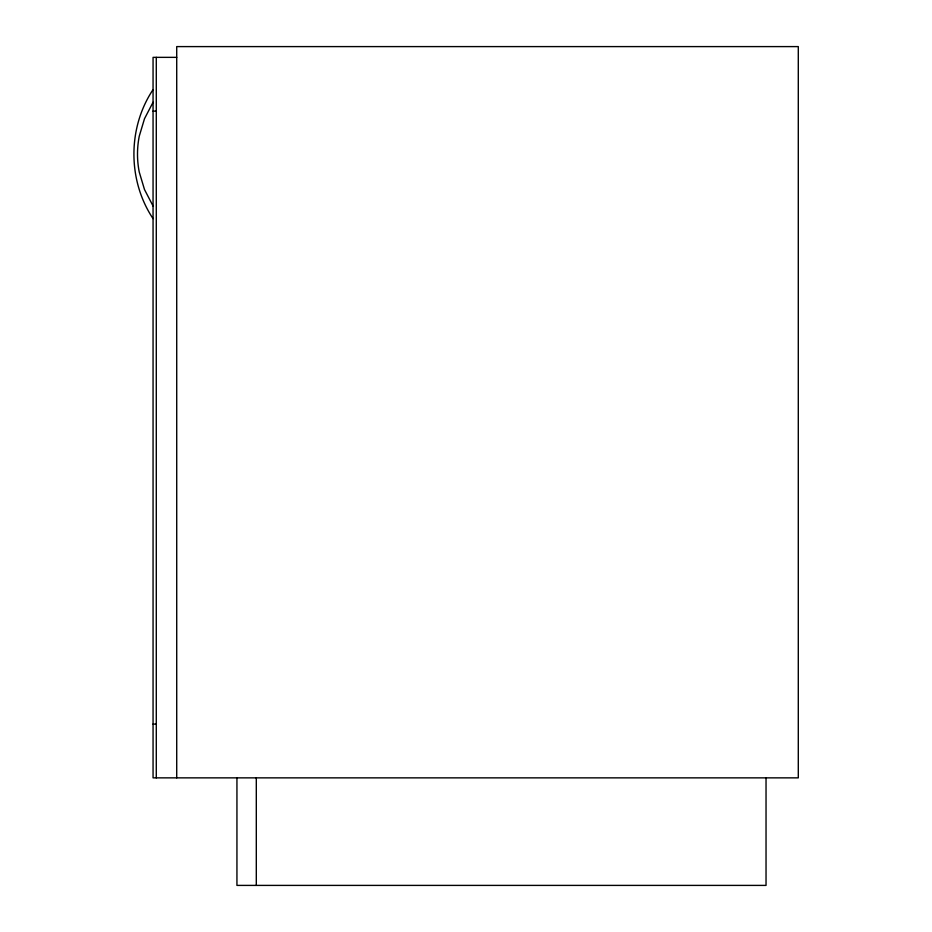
<?xml version="1.0" encoding="UTF-8"?>
<svg xmlns="http://www.w3.org/2000/svg" width="932" height="932" viewBox="0 0 932 932"><rect width="100%" height="100%" fill="white"/><g stroke="black" fill="none" stroke-linecap="round" stroke-linejoin="round"><path stroke-width="1.4" d="M153.058 89.612C127.544 127.801 127.544 180.482 153.058 218.659M153.058 102.264L144.507 118.702L139.264 136.165A92.594 92.594 0 0 0 139.264 172.117L144.507 189.569L153.058 206.019M176.719 57.353L153.058 57.353L153.058 777.859L798.293 777.859L798.293 46.6L176.719 46.6L176.719 777.859M153.058 111.118L156.285 111.118M153.058 724.094L156.285 724.094M766.034 777.859L766.034 885.4L236.938 885.4L236.938 777.859M256.3 777.859L256.3 885.4M156.285 57.353L156.285 777.859"/></g></svg>
